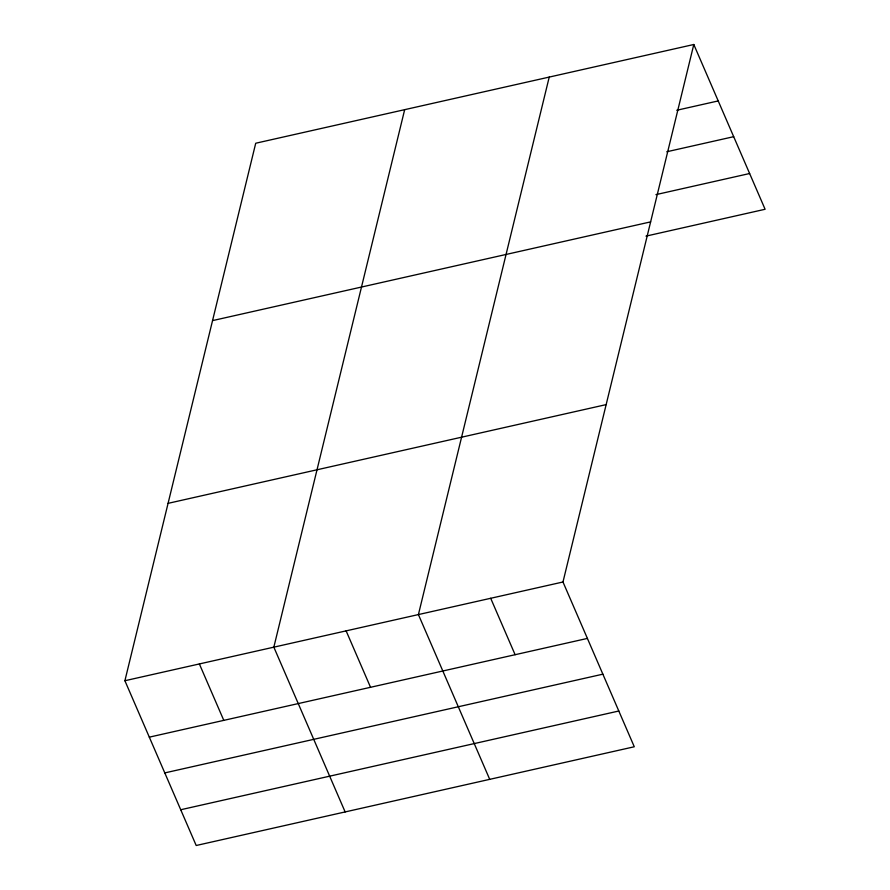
<?xml version="1.0" encoding="UTF-8"?>
<svg xmlns="http://www.w3.org/2000/svg" width="890" height="890" viewBox="0 0 890 890"><rect width="100%" height="100%" fill="white"/><g stroke="black" fill="none" stroke-linecap="round" stroke-linejoin="round"><path stroke-width="1.33" d="M693.799 44.5L562.981 581.993L634.281 746.766L196.201 845.5L124.9 680.728L255.719 143.234L693.799 44.5L765.1 209.272L645.973 236.128M404.672 109.659L273.842 647.152L345.142 811.936M549.23 77.085L418.411 614.578L489.711 779.351M676.723 110.271L718.219 100.926M666.766 151.767L733.694 136.682M655.93 194.632L749.636 173.517M212.543 320.611L650.635 221.877M168.065 503.351L606.146 404.616M124.9 680.728L562.981 581.993M149.309 737.154L587.389 638.419M164.784 772.909L602.864 674.175M180.726 809.744L618.806 711.01M490.69 598.28L515.11 654.706M346.121 630.865L370.54 687.291M199.371 663.94L223.791 720.366"/></g></svg>
